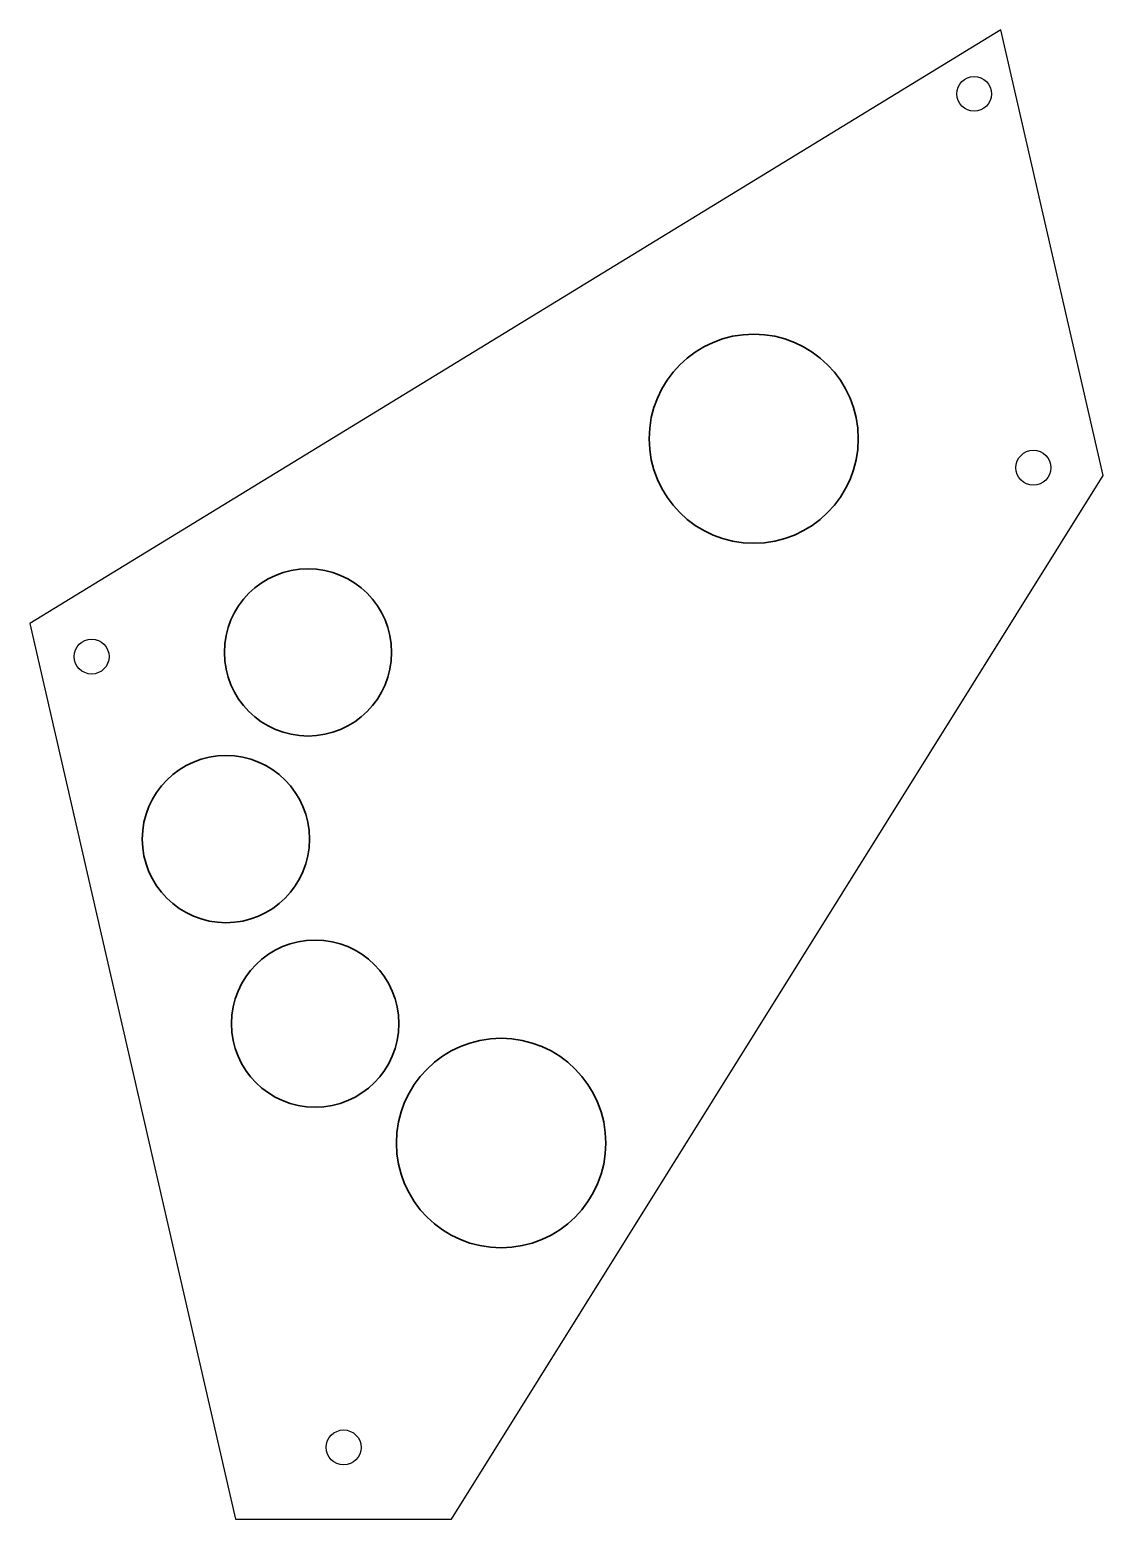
# Model space of a CAD drawing. Header units: millimetres. Extents: x 262 to 416, y 84 to 297.
import ezdxf

# ---------------------------------------------------------------- set-up
doc = ezdxf.new("R2010")
doc.units = ezdxf.units.MM
doc.header["$MEASUREMENT"] = 0
doc.layers.add('To export', color=7, linetype='Continuous', lineweight=0)

msp = doc.modelspace()

# ---------------------------------------------------------------- linework, layer by layer
at = {"layer": 'To export', "color": 18, "lineweight": 25, "true_color": 0x000000}
msp.add_lwpolyline([(291.2, 83.69), (322.18, 83.69), (415.63, 233.37), (400.94, 297.31), (261.71, 212.15)], close=True, dxfattribs=at)
for centre in [(397.12, 288.12), (405.61, 234.5), (270.57, 207.41), (306.71, 93.99)]:
    msp.add_circle(centre, 2.5, dxfattribs=at)
at = {"layer": 'To export', "color": 18, "lineweight": 35, "true_color": 0x000000}
for centre, radius in [((365.51, 238.66), 14.99), ((301.6, 208.01), 11.99), ((289.83, 181.23), 11.99), ((302.63, 154.77), 11.99), ((329.29, 137.64), 15.02)]:
    msp.add_circle(centre, radius, dxfattribs=at)

doc.saveas('drawing.dxf')
